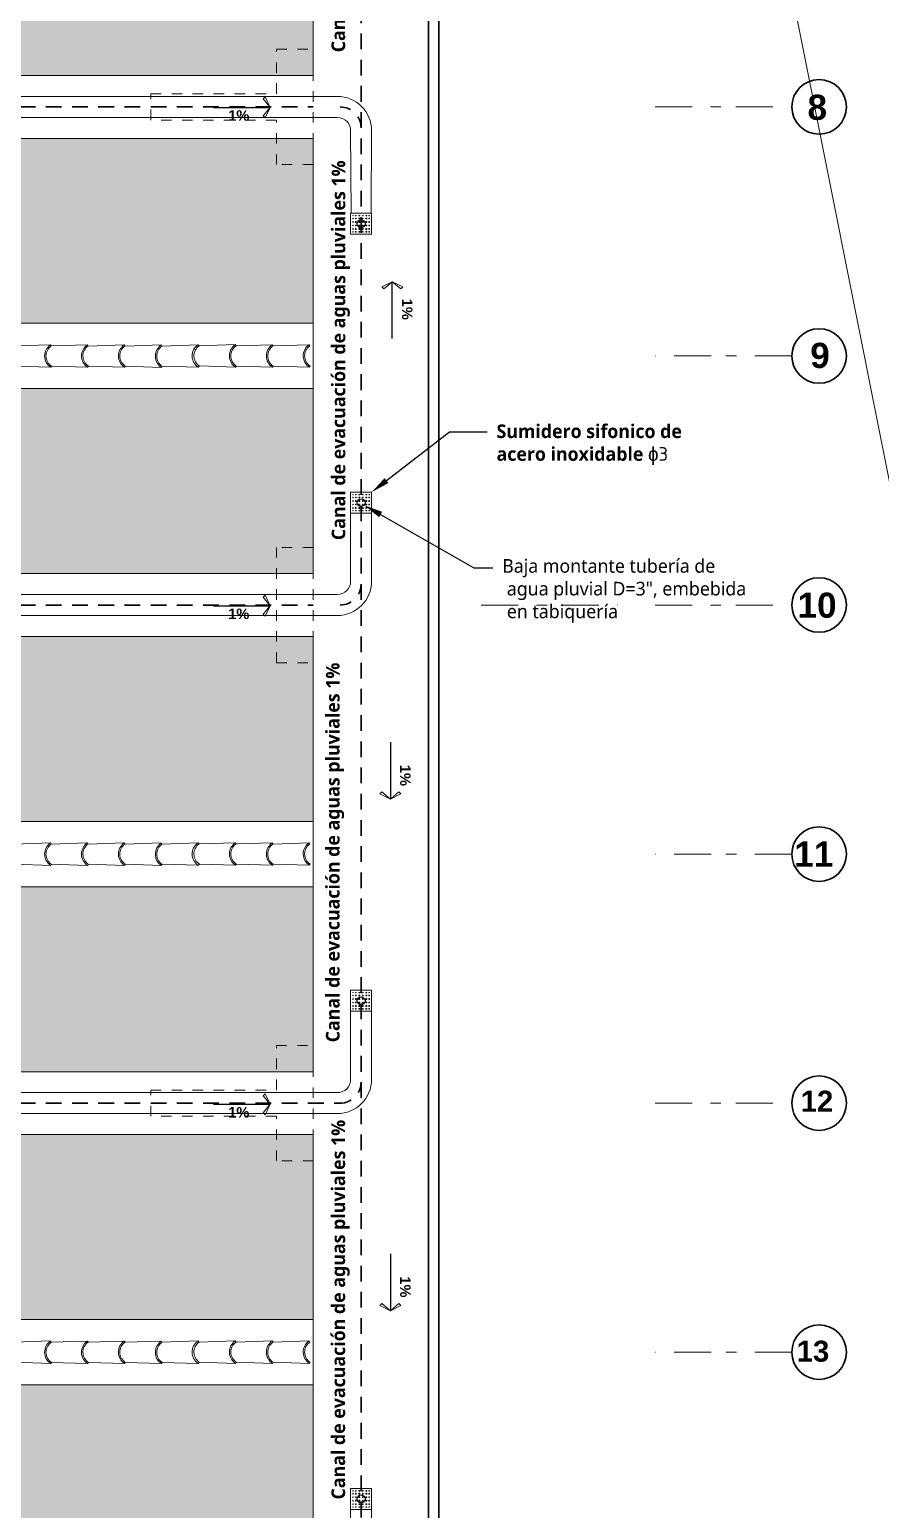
# Model space of a CAD drawing. Header units: metres. Extents: x 27 to 147, y -173 to 8.
# Drawn here: x 124.83 to 132.95, y -126.36 to -112.25 of the extents above; entities that cross this region are included whole.
import ezdxf
from ezdxf import colors
from ezdxf.entities.mleader import LeaderData, LeaderLine
from ezdxf.math import Vec2, Vec3

# ---------------------------------------------------------------- set-up
doc = ezdxf.new("R2010")
doc.units = ezdxf.units.M
for name, pattern in [('DASHED2', [0.375, 0.25, -0.125]), ('Dot & Dashed', [0.670278, 0.352778, -0.176389, 0, -0.141111]), ('HIDDEN2', [0.1875, 0.125, -0.0625])]:
    doc.linetypes.add(name, pattern=pattern)
for name, color, linetype, lineweight in [('2D Drafting - General_Pen_No__46', 7, 'Continuous', 25), ('canal de evacuacion', 1, 'Continuous', 20), ('Cotas varias El', 253, 'Continuous', 13), ('GRAFO 0 BLANCO', 7, 'Continuous', 0), ('grafo 2', 31, 'Continuous', 20), ('GRAFO 4', 7, 'Continuous', 30), ('GRAFO01', 7, 'Continuous', 0), ('Interior - Mobiliario', 7, 'Continuous', 5), ('letras sr', 7, 'Continuous', 5), ('linea0016', 144, 'HIDDEN2', 9), ('Lineas Referencia', 73, 'Continuous', 13), ('teja andina', 252, 'Continuous', 0), ('TEJAS ANDINA', 253, 'Continuous', 0)]:
    doc.layers.add(name, color=color, linetype=linetype, lineweight=lineweight)
doc.layers.add('ACHURADO', color=1, linetype='Continuous')
doc.layers.add('Interior - Mobiliario _Pluma_Nº__3', color=7, linetype='Continuous', lineweight=18, true_color=0xff6600)
doc.styles.add('Generales', font='trebuc.ttf', dxfattribs={"height": 0.1})
doc.styles.add('GENERATED_STYLE_1', font='arialbd.ttf')
doc.styles.add('GENERATED_STYLE_2', font='arial.ttf')
doc.styles.get("Standard").update_dxf_attribs({"font": 'arial.ttf'})

# ---------------------------------------------------------------- blocks, each defined once
blk = doc.blocks.new('FLECHA')
at = {"layer": 'grafo 2', "ltscale": 0.05}
for p, q in [((674350.407, 8489809.493, -2.952), (674350.357, 8489809.393, -2.952)), ((674350.426, 8489809.474, -2.952), (674350.357, 8489809.393, -2.952)), ((674350.407, 8489809.493, -2.952), (674350.426, 8489809.474, -2.952)), ((674350.426, 8489809.312, -2.952), (674350.357, 8489809.393, -2.952)), ((674350.407, 8489809.293, -2.952), (674350.426, 8489809.312, -2.952))]:
    blk.add_line(p, q, dxfattribs=at)
at = {"layer": 'grafo 2', "lineweight": 25}
blk.add_line((674350.899, 8489809.393, -2.952), (674350.357, 8489809.393, -2.952), dxfattribs=at)
at = {"layer": 'grafo 2'}
blk.add_line((674350.357, 8489809.393, -2.952), (674350.407, 8489809.293, -2.952), dxfattribs=at)
blk = doc.blocks.new('Red 18')
at = {"layer": 'GRAFO 0 BLANCO', "linetype": 'Continuous'}
for p, q in [((0.05, 0.204), (0.046, 0.204)), ((0.046, 0.204), (0.046, 0.2)), ((0.046, 0.2), (0.046, 0.204)), ((0.046, 0.204), (0.05, 0.204)), ((0.046, 0.2), (0.05, 0.2)), ((0.05, 0.2), (0.046, 0.2)), ((0.05, 0.179), (0.046, 0.179)), ((0.046, 0.179), (0.046, 0.171)), ((0.046, 0.171), (0.046, 0.179)), ((0.046, 0.179), (0.05, 0.179)), ((0.046, 0.171), (0.05, 0.171)), ((0.05, 0.171), (0.046, 0.171)), ((0.05, 0.146), (0.046, 0.146)), ((0.046, 0.146), (0.046, 0.138)), ((0.046, 0.138), (0.046, 0.146)), ((0.046, 0.146), (0.05, 0.146)), ((0.05, 0.2), (0.05, 0.204)), ((0.05, 0.204), (0.05, 0.2)), ((0.05, 0.171), (0.05, 0.179)), ((0.05, 0.179), (0.05, 0.171)), ((0.05, 0.138), (0.05, 0.146)), ((0.05, 0.146), (0.05, 0.138)), ((0.079, 0.204), (0.071, 0.204)), ((0.071, 0.204), (0.071, 0.2)), ((0.071, 0.204), (0.079, 0.204)), ((0.071, 0.2), (0.071, 0.204)), ((0.071, 0.2), (0.079, 0.2)), ((0.079, 0.2), (0.071, 0.2)), ((0.079, 0.179), (0.071, 0.179)), ((0.071, 0.179), (0.071, 0.171)), ((0.071, 0.171), (0.071, 0.179)), ((0.071, 0.179), (0.079, 0.179)), ((0.071, 0.171), (0.079, 0.171)), ((0.079, 0.171), (0.071, 0.171)), ((0.079, 0.146), (0.071, 0.146)), ((0.071, 0.146), (0.071, 0.138)), ((0.071, 0.138), (0.071, 0.146)), ((0.071, 0.146), (0.079, 0.146)), ((0.079, 0.2), (0.079, 0.204)), ((0.079, 0.204), (0.079, 0.2)), ((0.079, 0.171), (0.079, 0.179)), ((0.079, 0.179), (0.079, 0.171)), ((0.079, 0.138), (0.079, 0.146)), ((0.079, 0.146), (0.079, 0.138)), ((0.113, 0.204), (0.104, 0.204)), ((0.104, 0.204), (0.104, 0.2)), ((0.104, 0.204), (0.113, 0.204)), ((0.104, 0.2), (0.104, 0.204)), ((0.104, 0.2), (0.113, 0.2)), ((0.113, 0.2), (0.104, 0.2)), ((0.113, 0.179), (0.104, 0.179)), ((0.104, 0.179), (0.104, 0.171)), ((0.104, 0.171), (0.104, 0.179)), ((0.104, 0.179), (0.113, 0.179)), ((0.104, 0.171), (0.113, 0.171)), ((0.113, 0.171), (0.104, 0.171)), ((0.113, 0.146), (0.104, 0.146)), ((0.104, 0.146), (0.104, 0.138)), ((0.104, 0.138), (0.104, 0.146)), ((0.104, 0.146), (0.113, 0.146)), ((0.113, 0.2), (0.113, 0.204)), ((0.113, 0.204), (0.113, 0.2)), ((0.113, 0.171), (0.113, 0.179)), ((0.113, 0.179), (0.113, 0.171)), ((0.113, 0.138), (0.113, 0.146)), ((0.113, 0.146), (0.113, 0.138)), ((0.146, 0.204), (0.138, 0.204)), ((0.138, 0.204), (0.138, 0.2)), ((0.138, 0.204), (0.146, 0.204)), ((0.138, 0.2), (0.138, 0.204)), ((0.138, 0.2), (0.146, 0.2)), ((0.146, 0.2), (0.138, 0.2)), ((0.146, 0.179), (0.138, 0.179)), ((0.138, 0.179), (0.138, 0.171)), ((0.138, 0.171), (0.138, 0.179)), ((0.138, 0.179), (0.146, 0.179)), ((0.138, 0.171), (0.146, 0.171)), ((0.146, 0.171), (0.138, 0.171)), ((0.146, 0.146), (0.138, 0.146)), ((0.138, 0.146), (0.138, 0.138)), ((0.138, 0.138), (0.138, 0.146)), ((0.138, 0.146), (0.146, 0.146)), ((0.146, 0.2), (0.146, 0.204)), ((0.146, 0.204), (0.146, 0.2)), ((0.146, 0.171), (0.146, 0.179)), ((0.146, 0.179), (0.146, 0.171)), ((0.146, 0.138), (0.146, 0.146)), ((0.146, 0.146), (0.146, 0.138)), ((0.179, 0.204), (0.171, 0.204)), ((0.171, 0.204), (0.171, 0.2)), ((0.171, 0.204), (0.179, 0.204)), ((0.171, 0.2), (0.171, 0.204)), ((0.171, 0.2), (0.179, 0.2)), ((0.179, 0.2), (0.171, 0.2)), ((0.179, 0.179), (0.171, 0.179)), ((0.171, 0.179), (0.171, 0.171)), ((0.171, 0.171), (0.171, 0.179)), ((0.171, 0.179), (0.179, 0.179)), ((0.171, 0.171), (0.179, 0.171)), ((0.179, 0.171), (0.171, 0.171)), ((0.179, 0.146), (0.171, 0.146)), ((0.171, 0.146), (0.171, 0.138)), ((0.171, 0.138), (0.171, 0.146)), ((0.171, 0.146), (0.179, 0.146)), ((0.179, 0.2), (0.179, 0.204)), ((0.179, 0.204), (0.179, 0.2)), ((0.179, 0.171), (0.179, 0.179)), ((0.179, 0.179), (0.179, 0.171)), ((0.179, 0.138), (0.179, 0.146)), ((0.179, 0.146), (0.179, 0.138)), ((0.204, 0.204), (0.2, 0.204)), ((0.2, 0.204), (0.2, 0.2)), ((0.2, 0.2), (0.2, 0.204)), ((0.2, 0.204), (0.204, 0.204)), ((0.2, 0.2), (0.204, 0.2)), ((0.204, 0.2), (0.2, 0.2)), ((0.204, 0.179), (0.2, 0.179)), ((0.2, 0.179), (0.2, 0.171)), ((0.2, 0.171), (0.2, 0.179)), ((0.2, 0.179), (0.204, 0.179)), ((0.2, 0.171), (0.204, 0.171)), ((0.204, 0.171), (0.2, 0.171)), ((0.204, 0.146), (0.2, 0.146)), ((0.2, 0.146), (0.2, 0.138)), ((0.2, 0.138), (0.2, 0.146)), ((0.2, 0.146), (0.204, 0.146)), ((0.204, 0.2), (0.204, 0.204)), ((0.204, 0.204), (0.204, 0.2)), ((0.204, 0.171), (0.204, 0.179)), ((0.204, 0.179), (0.204, 0.171)), ((0.204, 0.138), (0.204, 0.146)), ((0.204, 0.146), (0.204, 0.138)), ((0.046, 0.138), (0.05, 0.138)), ((0.05, 0.138), (0.046, 0.138)), ((0.05, 0.113), (0.046, 0.113)), ((0.046, 0.113), (0.046, 0.104)), ((0.046, 0.104), (0.046, 0.113)), ((0.046, 0.113), (0.05, 0.113)), ((0.046, 0.104), (0.05, 0.104)), ((0.05, 0.104), (0.046, 0.104)), ((0.05, 0.079), (0.046, 0.079)), ((0.046, 0.079), (0.046, 0.071)), ((0.046, 0.071), (0.046, 0.079)), ((0.046, 0.079), (0.05, 0.079)), ((0.046, 0.071), (0.05, 0.071)), ((0.05, 0.071), (0.046, 0.071)), ((0.05, 0.05), (0.046, 0.05)), ((0.046, 0.05), (0.046, 0.046)), ((0.046, 0.046), (0.046, 0.05)), ((0.046, 0.05), (0.05, 0.05)), ((0.046, 0.046), (0.05, 0.046)), ((0.05, 0.046), (0.046, 0.046)), ((0.05, 0.104), (0.05, 0.113)), ((0.05, 0.113), (0.05, 0.104)), ((0.05, 0.071), (0.05, 0.079)), ((0.05, 0.079), (0.05, 0.071)), ((0.05, 0.046), (0.05, 0.05)), ((0.05, 0.05), (0.05, 0.046)), ((0.071, 0.138), (0.079, 0.138)), ((0.079, 0.138), (0.071, 0.138)), ((0.079, 0.113), (0.071, 0.113)), ((0.071, 0.113), (0.071, 0.104)), ((0.071, 0.104), (0.071, 0.113)), ((0.071, 0.113), (0.079, 0.113)), ((0.071, 0.104), (0.079, 0.104)), ((0.079, 0.104), (0.071, 0.104)), ((0.079, 0.079), (0.071, 0.079)), ((0.071, 0.079), (0.071, 0.071)), ((0.071, 0.071), (0.071, 0.079)), ((0.071, 0.079), (0.079, 0.079)), ((0.071, 0.071), (0.079, 0.071)), ((0.079, 0.071), (0.071, 0.071)), ((0.079, 0.05), (0.071, 0.05)), ((0.071, 0.05), (0.071, 0.046)), ((0.071, 0.05), (0.079, 0.05)), ((0.071, 0.046), (0.071, 0.05)), ((0.071, 0.046), (0.079, 0.046)), ((0.079, 0.046), (0.071, 0.046)), ((0.079, 0.104), (0.079, 0.113)), ((0.079, 0.113), (0.079, 0.104)), ((0.079, 0.071), (0.079, 0.079)), ((0.079, 0.079), (0.079, 0.071)), ((0.079, 0.046), (0.079, 0.05)), ((0.079, 0.05), (0.079, 0.046)), ((0.104, 0.138), (0.113, 0.138)), ((0.113, 0.138), (0.104, 0.138)), ((0.113, 0.113), (0.104, 0.113)), ((0.104, 0.113), (0.104, 0.104)), ((0.104, 0.104), (0.104, 0.113)), ((0.104, 0.113), (0.113, 0.113)), ((0.104, 0.104), (0.113, 0.104)), ((0.113, 0.104), (0.104, 0.104)), ((0.113, 0.079), (0.104, 0.079)), ((0.104, 0.079), (0.104, 0.071)), ((0.104, 0.071), (0.104, 0.079)), ((0.104, 0.079), (0.113, 0.079)), ((0.104, 0.071), (0.113, 0.071)), ((0.113, 0.071), (0.104, 0.071)), ((0.113, 0.05), (0.104, 0.05)), ((0.104, 0.05), (0.104, 0.046)), ((0.104, 0.05), (0.113, 0.05)), ((0.104, 0.046), (0.104, 0.05)), ((0.104, 0.046), (0.113, 0.046)), ((0.113, 0.046), (0.104, 0.046)), ((0.113, 0.104), (0.113, 0.113)), ((0.113, 0.113), (0.113, 0.104)), ((0.113, 0.071), (0.113, 0.079)), ((0.113, 0.079), (0.113, 0.071)), ((0.113, 0.046), (0.113, 0.05)), ((0.113, 0.05), (0.113, 0.046)), ((0.138, 0.138), (0.146, 0.138)), ((0.146, 0.138), (0.138, 0.138)), ((0.146, 0.113), (0.138, 0.113)), ((0.138, 0.113), (0.138, 0.104)), ((0.138, 0.104), (0.138, 0.113)), ((0.138, 0.113), (0.146, 0.113)), ((0.138, 0.104), (0.146, 0.104)), ((0.146, 0.104), (0.138, 0.104)), ((0.146, 0.079), (0.138, 0.079)), ((0.138, 0.079), (0.138, 0.071)), ((0.138, 0.071), (0.138, 0.079)), ((0.138, 0.079), (0.146, 0.079)), ((0.138, 0.071), (0.146, 0.071)), ((0.146, 0.071), (0.138, 0.071)), ((0.146, 0.05), (0.138, 0.05)), ((0.138, 0.05), (0.138, 0.046)), ((0.138, 0.05), (0.146, 0.05)), ((0.138, 0.046), (0.138, 0.05)), ((0.138, 0.046), (0.146, 0.046)), ((0.146, 0.046), (0.138, 0.046)), ((0.146, 0.104), (0.146, 0.113)), ((0.146, 0.113), (0.146, 0.104)), ((0.146, 0.071), (0.146, 0.079)), ((0.146, 0.079), (0.146, 0.071)), ((0.146, 0.046), (0.146, 0.05)), ((0.146, 0.05), (0.146, 0.046)), ((0.171, 0.138), (0.179, 0.138)), ((0.179, 0.138), (0.171, 0.138)), ((0.179, 0.113), (0.171, 0.113)), ((0.171, 0.113), (0.171, 0.104)), ((0.171, 0.104), (0.171, 0.113)), ((0.171, 0.113), (0.179, 0.113)), ((0.171, 0.104), (0.179, 0.104)), ((0.179, 0.104), (0.171, 0.104)), ((0.179, 0.079), (0.171, 0.079)), ((0.171, 0.079), (0.171, 0.071)), ((0.171, 0.071), (0.171, 0.079)), ((0.171, 0.079), (0.179, 0.079)), ((0.171, 0.071), (0.179, 0.071)), ((0.179, 0.071), (0.171, 0.071)), ((0.179, 0.05), (0.171, 0.05)), ((0.171, 0.05), (0.171, 0.046)), ((0.171, 0.05), (0.179, 0.05)), ((0.171, 0.046), (0.171, 0.05)), ((0.171, 0.046), (0.179, 0.046)), ((0.179, 0.046), (0.171, 0.046)), ((0.179, 0.104), (0.179, 0.113)), ((0.179, 0.113), (0.179, 0.104)), ((0.179, 0.071), (0.179, 0.079)), ((0.179, 0.079), (0.179, 0.071)), ((0.179, 0.046), (0.179, 0.05)), ((0.179, 0.05), (0.179, 0.046)), ((0.2, 0.138), (0.204, 0.138)), ((0.204, 0.138), (0.2, 0.138)), ((0.204, 0.113), (0.2, 0.113)), ((0.2, 0.113), (0.2, 0.104)), ((0.2, 0.104), (0.2, 0.113)), ((0.2, 0.113), (0.204, 0.113)), ((0.2, 0.104), (0.204, 0.104)), ((0.204, 0.104), (0.2, 0.104)), ((0.204, 0.079), (0.2, 0.079)), ((0.2, 0.079), (0.2, 0.071)), ((0.2, 0.071), (0.2, 0.079)), ((0.2, 0.079), (0.204, 0.079)), ((0.2, 0.071), (0.204, 0.071)), ((0.204, 0.071), (0.2, 0.071)), ((0.204, 0.05), (0.2, 0.05)), ((0.2, 0.05), (0.2, 0.046)), ((0.2, 0.046), (0.2, 0.05)), ((0.2, 0.05), (0.204, 0.05)), ((0.2, 0.046), (0.204, 0.046)), ((0.204, 0.046), (0.2, 0.046)), ((0.204, 0.104), (0.204, 0.113)), ((0.204, 0.113), (0.204, 0.104)), ((0.204, 0.071), (0.204, 0.079)), ((0.204, 0.079), (0.204, 0.071)), ((0.204, 0.046), (0.204, 0.05)), ((0.204, 0.05), (0.204, 0.046))]:
    blk.add_line(p, q, dxfattribs=at)
at = {"layer": 'GRAFO01'}
blk.add_lwpolyline([(0.025, 0.025), (0.225, 0.025), (0.225, 0.225), (0.025, 0.225)], close=True, dxfattribs=at)
at = {"layer": 'Interior - Mobiliario _Pluma_Nº__3', "linetype": 'Continuous'}
for p, q in [((0.225, 0.225), (0.025, 0.225)), ((0.025, 0.225), (0.025, 0.025)), ((0.225, 0.025), (0.225, 0.225)), ((0.025, 0.025), (0.225, 0.025))]:
    blk.add_line(p, q, dxfattribs=at)

msp = doc.modelspace()

# ---------------------------------------------------------------- hatches: boundary and pattern name
at = {"layer": 'TEJAS ANDINA'}
h = msp.add_hatch(dxfattribs=at)
h.set_pattern_fill('SPANTIL1', color=256, scale=0.2, style=2, pattern_type=2)
h.set_pattern_definition([(274.9697, (232.747371, -46.4011024), (-0.1999982614, 2.4000002103), [0.1846944, -4.4326642]), (180, (232.76337, -46.5851), (-0.2, -0.2), [0.016, -0.184]), (360, (232.56337, -46.6011), (0.2, 0.2), [0.056, -0.144]), (90, (232.61937, -46.6011), (-0.2, 0.2), [0.02, -0.18]), (270, (232.74737, -46.5811), (0.2, -0.2), [0.02, -0.18]), (360, (232.74737, -46.6011), (0.2, 0.2), [0.016, -0.184]), (360, (232.56337, -46.5851), (0.2, 0.2), [0.04, -0.16]), (85.0303, (232.603371, -46.5851024), (0.1999982614, 2.4000002103), [0.1846944, -4.4326642]), (52.6961, (232.603371, -46.5751024), (-2.59999717798, -3.40000214834), [0.0528016, -5.22735]), (18.4349, (232.63537, -46.5331), (0.400000087, 0.19999968), [0.0505964, -0.581859]), (341.5651, (232.68337, -46.5171), (-0.400000087, 0.19999968), [0.0505964, -0.581859]), (307.3039, (232.731371, -46.5331024), (2.59999717798, -3.40000214834), [0.0528016, -5.22735]), (20.2249, (232.645371, -46.547102), (-2.1999994529, -0.8000016671), [0.040497, -4.0091944]), (339.7751, (232.683371, -46.533102), (2.1999994529, -0.8000016671), [0.040497, -4.0091944]), (307.4054, (232.721371, -46.547102), (2.0000019905, -2.599998493), [0.0428018, -4.237385]), (52.5946, (232.619371, -46.581102), (-2.0000019905, -2.599998493), [0.0428018, -4.237385])])
h.paths.add_polyline_path([(127.54, -112.683), (127.54, -110.919), (117.24, -110.919), (117.24, -112.683)])
h = msp.add_hatch(dxfattribs=at)
h.set_pattern_fill('SPANTIL1', color=256, scale=0.2, angle=180, style=2, pattern_type=2)
h.set_pattern_definition([(94.9697, (232.3793845, -51.551104), (0.1999982614, -2.4000002103), [0.1846944, -4.4326642]), (360, (232.36338, -51.3671), (0.2, 0.2), [0.016, -0.184]), (180, (232.56338, -51.3511), (-0.2, -0.2), [0.056, -0.144]), (270, (232.50738, -51.3511), (0.2, -0.2), [0.02, -0.18]), (90, (232.37938, -51.3711), (-0.2, 0.2), [0.02, -0.18]), (180, (232.37938, -51.3511), (-0.2, -0.2), [0.016, -0.184]), (180, (232.56338, -51.3671), (-0.2, -0.2), [0.04, -0.16]), (265.0303, (232.5233845, -51.367104), (-0.1999982614, -2.4000002103), [0.1846944, -4.4326642]), (232.6961, (232.5233845, -51.377104), (2.59999717798, 3.40000214834), [0.0528016, -5.22735]), (198.4349, (232.491385, -51.419104), (-0.400000087, -0.19999968), [0.0505964, -0.581859]), (161.5651, (232.443385, -51.435104), (0.400000087, -0.19999968), [0.0505964, -0.581859]), (127.3039, (232.3953845, -51.419104), (-2.59999717798, 3.40000214834), [0.0528016, -5.22735]), (200.2249, (232.481385, -51.405104), (2.1999994529, 0.8000016671), [0.040497, -4.0091944]), (159.7751, (232.443385, -51.419104), (-2.1999994529, 0.8000016671), [0.040497, -4.0091944]), (127.4054, (232.405385, -51.405104), (-2.0000019905, 2.599998493), [0.0428018, -4.237385]), (232.5946, (232.507385, -51.371104), (2.0000019905, 2.599998493), [0.0428018, -4.237385])])
h.paths.add_polyline_path([(127.54, -115.046), (127.54, -113.283), (117.24, -113.283), (117.24, -115.046)])
h = msp.add_hatch(dxfattribs=at)
h.set_pattern_fill('SPANTIL1', color=256, scale=0.2, style=2, pattern_type=2)
h.set_pattern_definition([(274.9697, (232.7473845, -51.151104), (-0.1999982614, 2.4000002103), [0.1846944, -4.4326642]), (180, (232.76338, -51.3351), (-0.2, -0.2), [0.016, -0.184]), (360, (232.56338, -51.3511), (0.2, 0.2), [0.056, -0.144]), (90, (232.61938, -51.3511), (-0.2, 0.2), [0.02, -0.18]), (270, (232.74738, -51.3311), (0.2, -0.2), [0.02, -0.18]), (360, (232.74738, -51.3511), (0.2, 0.2), [0.016, -0.184]), (360, (232.56338, -51.3351), (0.2, 0.2), [0.04, -0.16]), (85.0303, (232.6033845, -51.335104), (0.1999982614, 2.4000002103), [0.1846944, -4.4326642]), (52.6961, (232.6033845, -51.325104), (-2.59999717798, -3.40000214834), [0.0528016, -5.22735]), (18.4349, (232.635385, -51.283104), (0.400000087, 0.19999968), [0.0505964, -0.581859]), (341.5651, (232.683385, -51.267104), (-0.400000087, 0.19999968), [0.0505964, -0.581859]), (307.3039, (232.7313845, -51.283104), (2.59999717798, -3.40000214834), [0.0528016, -5.22735]), (20.2249, (232.645385, -51.297104), (-2.1999994529, -0.8000016671), [0.040497, -4.0091944]), (339.7751, (232.683385, -51.283104), (2.1999994529, -0.8000016671), [0.040497, -4.0091944]), (307.4054, (232.721385, -51.297104), (2.0000019905, -2.599998493), [0.0428018, -4.237385]), (52.5946, (232.619385, -51.331104), (-2.0000019905, -2.599998493), [0.0428018, -4.237385])])
h.paths.add_polyline_path([(117.24, -115.669), (117.24, -117.433), (127.54, -117.433), (127.54, -115.669)])
h = msp.add_hatch(dxfattribs=at)
h.set_pattern_fill('SPANTIL1', color=256, scale=0.2, angle=180, style=2, pattern_type=2)
h.set_pattern_definition([(94.9697, (232.37937, -56.301104), (0.1999982614, -2.4000002103), [0.1846944, -4.4326642]), (360, (232.36337, -56.1171), (0.2, 0.2), [0.016, -0.184]), (180, (232.56337, -56.1011), (-0.2, -0.2), [0.056, -0.144]), (270, (232.50737, -56.1011), (0.2, -0.2), [0.02, -0.18]), (90, (232.37937, -56.1211), (-0.2, 0.2), [0.02, -0.18]), (180, (232.37937, -56.1011), (-0.2, -0.2), [0.016, -0.184]), (180, (232.56337, -56.1171), (-0.2, -0.2), [0.04, -0.16]), (265.0303, (232.52337, -56.117104), (-0.1999982614, -2.4000002103), [0.1846944, -4.4326642]), (232.6961, (232.52337, -56.127104), (2.59999717798, 3.40000214834), [0.0528016, -5.22735]), (198.4349, (232.49137, -56.169104), (-0.400000087, -0.19999968), [0.0505964, -0.581859]), (161.5651, (232.44337, -56.185104), (0.400000087, -0.19999968), [0.0505964, -0.581859]), (127.3039, (232.39537, -56.169104), (-2.59999717798, 3.40000214834), [0.0528016, -5.22735]), (200.2249, (232.48137, -56.155104), (2.1999994529, 0.8000016671), [0.040497, -4.0091944]), (159.7751, (232.44337, -56.169104), (-2.1999994529, 0.8000016671), [0.040497, -4.0091944]), (127.4054, (232.40537, -56.155104), (-2.0000019905, 2.599998493), [0.0428018, -4.237385]), (232.5946, (232.50737, -56.121104), (2.0000019905, 2.599998493), [0.0428018, -4.237385])])
h.paths.add_polyline_path([(127.54, -119.796), (127.54, -118.033), (117.24, -118.033), (117.24, -119.796)])
h = msp.add_hatch(dxfattribs=at)
h.set_pattern_fill('SPANTIL1', color=256, scale=0.2, style=2, pattern_type=2)
h.set_pattern_definition([(274.9697, (232.74737, -55.901104), (-0.1999982614, 2.4000002103), [0.1846944, -4.4326642]), (180, (232.76337, -56.0851), (-0.2, -0.2), [0.016, -0.184]), (360, (232.56337, -56.1011), (0.2, 0.2), [0.056, -0.144]), (90, (232.61937, -56.1011), (-0.2, 0.2), [0.02, -0.18]), (270, (232.74737, -56.0811), (0.2, -0.2), [0.02, -0.18]), (360, (232.74737, -56.1011), (0.2, 0.2), [0.016, -0.184]), (360, (232.56337, -56.0851), (0.2, 0.2), [0.04, -0.16]), (85.0303, (232.60337, -56.085104), (0.1999982614, 2.4000002103), [0.1846944, -4.4326642]), (52.6961, (232.60337, -56.075104), (-2.59999717798, -3.40000214834), [0.0528016, -5.22735]), (18.4349, (232.63537, -56.033104), (0.400000087, 0.19999968), [0.0505964, -0.581859]), (341.5651, (232.68337, -56.017104), (-0.400000087, 0.19999968), [0.0505964, -0.581859]), (307.3039, (232.73137, -56.033104), (2.59999717798, -3.40000214834), [0.0528016, -5.22735]), (20.2249, (232.64537, -56.047104), (-2.1999994529, -0.8000016671), [0.040497, -4.0091944]), (339.7751, (232.68337, -56.033104), (2.1999994529, -0.8000016671), [0.040497, -4.0091944]), (307.4054, (232.72137, -56.047104), (2.0000019905, -2.599998493), [0.0428018, -4.237385]), (52.5946, (232.61937, -56.081104), (-2.0000019905, -2.599998493), [0.0428018, -4.237385])])
h.paths.add_polyline_path([(117.24, -120.419), (117.24, -122.183), (127.54, -122.183), (127.54, -120.419)])
h = msp.add_hatch(dxfattribs=at)
h.set_pattern_fill('SPANTIL1', color=256, scale=0.2, angle=180, style=2, pattern_type=2)
h.set_pattern_definition([(94.9697, (232.3793845, -61.051105), (0.1999982614, -2.4000002103), [0.1846944, -4.4326642]), (360, (232.36338, -60.8671), (0.2, 0.2), [0.016, -0.184]), (180, (232.56338, -60.8511), (-0.2, -0.2), [0.056, -0.144]), (270, (232.50738, -60.8511), (0.2, -0.2), [0.02, -0.18]), (90, (232.37938, -60.8711), (-0.2, 0.2), [0.02, -0.18]), (180, (232.37938, -60.8511), (-0.2, -0.2), [0.016, -0.184]), (180, (232.56338, -60.8671), (-0.2, -0.2), [0.04, -0.16]), (265.0303, (232.5233845, -60.867105), (-0.1999982614, -2.4000002103), [0.1846944, -4.4326642]), (232.6961, (232.5233845, -60.8771054), (2.59999717798, 3.40000214834), [0.0528016, -5.22735]), (198.4349, (232.491385, -60.919105), (-0.400000087, -0.19999968), [0.0505964, -0.581859]), (161.5651, (232.443385, -60.935105), (0.400000087, -0.19999968), [0.0505964, -0.581859]), (127.3039, (232.3953845, -60.9191054), (-2.59999717798, 3.40000214834), [0.0528016, -5.22735]), (200.2249, (232.481385, -60.905105), (2.1999994529, 0.8000016671), [0.040497, -4.0091944]), (159.7751, (232.443385, -60.919105), (-2.1999994529, 0.8000016671), [0.040497, -4.0091944]), (127.4054, (232.405385, -60.905105), (-2.0000019905, 2.599998493), [0.0428018, -4.237385]), (232.5946, (232.507385, -60.871105), (2.0000019905, 2.599998493), [0.0428018, -4.237385])])
h.paths.add_polyline_path([(127.54, -124.546), (127.54, -122.783), (117.24, -122.783), (117.24, -124.546)])
h = msp.add_hatch(dxfattribs=at)
h.set_pattern_fill('SPANTIL1', color=256, scale=0.2, style=2, pattern_type=2)
h.set_pattern_definition([(274.9697, (232.7473845, -60.651105), (-0.1999982614, 2.4000002103), [0.1846944, -4.4326642]), (180, (232.76338, -60.8351), (-0.2, -0.2), [0.016, -0.184]), (360, (232.56338, -60.8511), (0.2, 0.2), [0.056, -0.144]), (90, (232.61938, -60.8511), (-0.2, 0.2), [0.02, -0.18]), (270, (232.74738, -60.8311), (0.2, -0.2), [0.02, -0.18]), (360, (232.74738, -60.8511), (0.2, 0.2), [0.016, -0.184]), (360, (232.56338, -60.8351), (0.2, 0.2), [0.04, -0.16]), (85.0303, (232.6033845, -60.835105), (0.1999982614, 2.4000002103), [0.1846944, -4.4326642]), (52.6961, (232.6033845, -60.8251054), (-2.59999717798, -3.40000214834), [0.0528016, -5.22735]), (18.4349, (232.635385, -60.783105), (0.400000087, 0.19999968), [0.0505964, -0.581859]), (341.5651, (232.683385, -60.767105), (-0.400000087, 0.19999968), [0.0505964, -0.581859]), (307.3039, (232.7313845, -60.7831054), (2.59999717798, -3.40000214834), [0.0528016, -5.22735]), (20.2249, (232.645385, -60.797105), (-2.1999994529, -0.8000016671), [0.040497, -4.0091944]), (339.7751, (232.683385, -60.783105), (2.1999994529, -0.8000016671), [0.040497, -4.0091944]), (307.4054, (232.721385, -60.797105), (2.0000019905, -2.599998493), [0.0428018, -4.237385]), (52.5946, (232.619385, -60.831105), (-2.0000019905, -2.599998493), [0.0428018, -4.237385])])
h.paths.add_polyline_path([(117.24, -125.169), (117.24, -126.933), (127.54, -126.933), (127.54, -125.169)])

# ---------------------------------------------------------------- linework, layer by layer
at = {"layer": 'ACHURADO'}
for centre in [(127.997, -114.097), (127.997, -114.097), (127.997, -116.757), (127.997, -116.757), (127.997, -121.507), (127.997, -121.507), (127.997, -126.257), (127.997, -126.257)]:
    msp.add_circle(centre, 0.0375, dxfattribs=at)
at = {"layer": 'canal de evacuacion'}
for p, q in [((127.769, -112.883), (117.239, -112.883)), ((127.769, -113.083), (117.239, -113.083)), ((127.769, -117.633), (117.239, -117.633)), ((127.769, -117.833), (117.239, -117.833)), ((127.769, -122.383), (117.239, -122.383)), ((127.769, -122.583), (117.239, -122.583))]:
    msp.add_line(p, q, dxfattribs=at)
for points in [[(127.897, -113.211), (127.901, -113.997)], [(128.097, -113.199), (128.094, -113.997)], [(127.897, -117.505), (127.897, -116.857)], [(128.097, -117.505), (128.097, -116.857)], [(127.897, -122.255), (127.897, -121.607)], [(128.097, -122.255), (128.097, -121.607)], [(127.897, -127.005), (127.897, -126.357)], [(128.097, -127.005), (128.097, -126.357)]]:
    msp.add_lwpolyline(points, dxfattribs=at)
for centre, radius, start, end in [((127.769, -113.211), 0.328, 0, 90), ((127.769, -113.211), 0.128, 0, 90), ((127.769, -117.505), 0.328, 270, 360), ((127.769, -117.505), 0.128, 270, 0), ((127.769, -122.255), 0.328, 270, 360), ((127.769, -122.255), 0.128, 270, 0)]:
    msp.add_arc(centre, radius, start, end, dxfattribs=at)
at = {"layer": 'Cotas varias El'}
for p, q in [((117.24, -112.683), (127.54, -112.683)), ((117.24, -113.283), (127.54, -113.283)), ((127.54, -115.046), (117.24, -115.046)), ((127.54, -115.669), (117.24, -115.669)), ((117.24, -117.433), (127.54, -117.433)), ((117.24, -118.033), (127.54, -118.033)), ((127.54, -119.796), (117.24, -119.796)), ((127.54, -120.419), (117.24, -120.419)), ((117.24, -122.183), (127.54, -122.183)), ((117.24, -122.783), (127.54, -122.783)), ((127.54, -124.546), (117.24, -124.546)), ((127.54, -125.169), (117.24, -125.169))]:
    msp.add_line(p, q, dxfattribs=at)
at = {"layer": 'Cotas varias El', "linetype": 'Dot & Dashed'}
for p, q in [((130.801, -112.983), (132.106, -112.983)), ((132.106, -115.358), (130.801, -115.358)), ((129.142, -117.733), (130.447, -117.733)), ((130.801, -117.733), (132.106, -117.733)), ((132.106, -120.108), (130.801, -120.108)), ((130.801, -122.483), (132.106, -122.483)), ((132.106, -124.858), (130.801, -124.858))]:
    msp.add_line(p, q, dxfattribs=at)
at = {"layer": 'Cotas varias El'}
msp.add_lwpolyline([(117.24, -118.033), (117.24, -122.183), (127.54, -122.183), (127.54, -118.033)], close=True, dxfattribs=at)
at = {"layer": 'GRAFO 0 BLANCO', "color": 7}
msp.add_lwpolyline([(70.185, -94.06), (83.803, -94.342), (99.193, -94.65), (103.253, -94.727), (116.561, -94.914), (128.571, -94.167), (139.003, -146.455)], dxfattribs=at)
at = {"layer": 'GRAFO 4', "linetype": 'Continuous'}
for points in [[(128.74, -103.333), (128.74, -132.133), (117.14, -132.133), (117.14, -103.333)], [(128.64, -103.433), (128.64, -132.033), (117.24, -132.033), (117.24, -103.433)]]:
    msp.add_lwpolyline(points, close=True, dxfattribs=at)
for centre in [(132.366, -112.983), (132.366, -115.358), (132.366, -117.733), (132.366, -120.108), (132.366, -122.483), (132.366, -124.858)]:
    msp.add_circle(centre, 0.26, dxfattribs=at)
at = {"layer": 'GRAFO01', "color": 251, "linetype": 'DASHED2', "lineweight": 9, "ltscale": 0.2}
for points in [[(125.99, -113.108), (125.99, -112.858), (127.19, -112.858), (127.19, -112.433), (127.54, -112.433), (127.54, -113.533), (127.19, -113.533), (127.189, -113.108)], [(127.54, -118.283), (127.54, -117.183), (127.19, -117.183), (127.19, -118.283)], [(125.99, -122.608), (125.99, -122.358), (127.19, -122.358), (127.19, -121.933), (127.54, -121.933), (127.54, -123.033), (127.19, -123.033), (127.189, -122.608)]]:
    msp.add_lwpolyline(points, close=True, dxfattribs=at)
at = {"layer": 'linea0016', "linetype": 'HIDDEN2', "lineweight": 30, "ltscale": 1.2}
for p, q in [((127.997, -103.783), (127.997, -131.683)), ((117.24, -112.983), (127.54, -112.983)), ((117.24, -117.733), (127.54, -117.733)), ((117.24, -122.483), (127.798, -122.483))]:
    msp.add_line(p, q, dxfattribs=at)
at = {"layer": 'linea0016', "linetype": 'HIDDEN2', "lineweight": 30, "ltscale": 0.9}
for centre, start, end in [((127.797, -113.183), 0, 90), ((127.797, -117.533), 270, 0), ((127.797, -122.283), 270, 0)]:
    msp.add_arc(centre, 0.2, start, end, dxfattribs=at)
at = {"layer": 'teja andina', "lineweight": 15}
for p, q in [((124.689, -115.262), (125.033, -115.251)), ((125.033, -115.251), (125.041, -115.262)), ((125.041, -115.262), (125.386, -115.252)), ((125.386, -115.252), (125.393, -115.263)), ((125.393, -115.263), (125.738, -115.252)), ((125.738, -115.252), (125.745, -115.263)), ((125.745, -115.263), (126.09, -115.252)), ((126.09, -115.252), (126.097, -115.263)), ((126.097, -115.263), (126.442, -115.251)), ((126.442, -115.251), (126.452, -115.261)), ((126.452, -115.261), (126.797, -115.25)), ((126.797, -115.25), (126.805, -115.261)), ((126.805, -115.261), (127.149, -115.251)), ((127.149, -115.251), (127.157, -115.262)), ((127.157, -115.262), (127.501, -115.251)), ((127.501, -115.251), (127.509, -115.262)), ((124.691, -115.454), (125.036, -115.466)), ((125.036, -115.466), (125.043, -115.455)), ((125.043, -115.455), (125.388, -115.466)), ((125.388, -115.466), (125.395, -115.455)), ((125.395, -115.455), (125.74, -115.466)), ((125.74, -115.466), (125.748, -115.455)), ((125.748, -115.455), (126.092, -115.467)), ((126.092, -115.467), (126.1, -115.455)), ((126.1, -115.455), (126.444, -115.465)), ((126.444, -115.465), (126.455, -115.453)), ((126.455, -115.453), (126.799, -115.465)), ((126.799, -115.465), (126.807, -115.454)), ((126.807, -115.454), (127.151, -115.465)), ((127.151, -115.465), (127.159, -115.454)), ((127.159, -115.454), (127.503, -115.465)), ((127.503, -115.465), (127.511, -115.454)), ((124.689, -120.012), (125.033, -120.001)), ((125.033, -120.001), (125.041, -120.012)), ((125.041, -120.012), (125.386, -120.002)), ((125.386, -120.002), (125.393, -120.013)), ((125.393, -120.013), (125.738, -120.002)), ((125.738, -120.002), (125.745, -120.013)), ((125.745, -120.013), (126.09, -120.002)), ((126.09, -120.002), (126.097, -120.013)), ((126.097, -120.013), (126.442, -120.001)), ((126.442, -120.001), (126.452, -120.011)), ((126.452, -120.011), (126.797, -120)), ((126.797, -120), (126.805, -120.011)), ((126.805, -120.011), (127.149, -120.001)), ((127.149, -120.001), (127.157, -120.012)), ((127.157, -120.012), (127.501, -120.001)), ((127.501, -120.001), (127.509, -120.012)), ((124.691, -120.204), (125.036, -120.216)), ((125.036, -120.216), (125.043, -120.205)), ((125.043, -120.205), (125.388, -120.216)), ((125.388, -120.216), (125.395, -120.205)), ((125.395, -120.205), (125.74, -120.216)), ((125.74, -120.216), (125.748, -120.205)), ((125.748, -120.205), (126.092, -120.217)), ((126.092, -120.217), (126.1, -120.205)), ((126.1, -120.205), (126.444, -120.215)), ((126.444, -120.215), (126.455, -120.203)), ((126.455, -120.203), (126.799, -120.215)), ((126.799, -120.215), (126.807, -120.204)), ((126.807, -120.204), (127.151, -120.215)), ((127.151, -120.215), (127.159, -120.204)), ((127.159, -120.204), (127.503, -120.215)), ((127.503, -120.215), (127.511, -120.204)), ((124.689, -124.762), (125.033, -124.751)), ((125.033, -124.751), (125.041, -124.762)), ((125.041, -124.762), (125.386, -124.752)), ((125.386, -124.752), (125.393, -124.763)), ((125.393, -124.763), (125.738, -124.752)), ((125.738, -124.752), (125.745, -124.763)), ((125.745, -124.763), (126.09, -124.752)), ((126.09, -124.752), (126.097, -124.763)), ((126.097, -124.763), (126.442, -124.751)), ((126.442, -124.751), (126.452, -124.761)), ((126.452, -124.761), (126.797, -124.75)), ((126.797, -124.75), (126.805, -124.761)), ((126.805, -124.761), (127.149, -124.751)), ((127.149, -124.751), (127.157, -124.762)), ((127.157, -124.762), (127.501, -124.751)), ((127.501, -124.751), (127.509, -124.762)), ((124.691, -124.954), (125.036, -124.966)), ((125.036, -124.966), (125.043, -124.955)), ((125.043, -124.955), (125.388, -124.966)), ((125.388, -124.966), (125.395, -124.955)), ((125.395, -124.955), (125.74, -124.966)), ((125.74, -124.966), (125.748, -124.955)), ((125.748, -124.955), (126.092, -124.967)), ((126.092, -124.967), (126.1, -124.955)), ((126.1, -124.955), (126.444, -124.965)), ((126.444, -124.965), (126.455, -124.953)), ((126.455, -124.953), (126.799, -124.965)), ((126.799, -124.965), (126.807, -124.954)), ((126.807, -124.954), (127.151, -124.965)), ((127.151, -124.965), (127.159, -124.954)), ((127.159, -124.954), (127.503, -124.965)), ((127.503, -124.965), (127.511, -124.954))]:
    msp.add_line(p, q, dxfattribs=at)
for centre, radius, start, end in [((125.107, -115.358), 0.129, 124.5682, 236.7514), ((125.107, -115.358), 0.116, 124.5682, 236.7514), ((125.459, -115.358), 0.129, 124.5682, 236.7514), ((125.459, -115.358), 0.116, 124.5682, 236.7514), ((125.811, -115.358), 0.129, 124.5682, 236.7514), ((125.811, -115.358), 0.116, 124.5682, 236.7514), ((126.163, -115.359), 0.129, 124.5682, 236.7514), ((126.163, -115.359), 0.116, 124.5682, 236.7514), ((126.514, -115.358), 0.129, 124.428, 236.8916), ((126.518, -115.357), 0.116, 124.5682, 236.7514), ((126.87, -115.357), 0.129, 124.5682, 236.7514), ((126.87, -115.357), 0.116, 124.5682, 236.7514), ((127.222, -115.357), 0.129, 124.5682, 236.7514), ((127.222, -115.357), 0.116, 124.5682, 236.7514), ((127.574, -115.357), 0.129, 124.5682, 236.7514), ((127.574, -115.357), 0.116, 124.5682, 236.7514), ((125.107, -120.108), 0.129, 124.5682, 236.7514), ((125.107, -120.108), 0.116, 124.5682, 236.7514), ((125.459, -120.108), 0.129, 124.5682, 236.7514), ((125.459, -120.108), 0.116, 124.5682, 236.7514), ((125.811, -120.108), 0.129, 124.5682, 236.7514), ((125.811, -120.108), 0.116, 124.5682, 236.7514), ((126.163, -120.109), 0.129, 124.5682, 236.7514), ((126.163, -120.109), 0.116, 124.5682, 236.7514), ((126.514, -120.108), 0.129, 124.428, 236.8916), ((126.518, -120.107), 0.116, 124.5682, 236.7514), ((126.87, -120.107), 0.129, 124.5682, 236.7514), ((126.87, -120.107), 0.116, 124.5682, 236.7514), ((127.222, -120.107), 0.129, 124.5682, 236.7514), ((127.222, -120.107), 0.116, 124.5682, 236.7514), ((127.574, -120.107), 0.129, 124.5682, 236.7514), ((127.574, -120.107), 0.116, 124.5682, 236.7514), ((125.107, -124.858), 0.129, 124.5682, 236.7514), ((125.107, -124.858), 0.116, 124.5682, 236.7514), ((125.459, -124.858), 0.129, 124.5682, 236.7514), ((125.459, -124.858), 0.116, 124.5682, 236.7514), ((125.811, -124.858), 0.129, 124.5682, 236.7514), ((125.811, -124.858), 0.116, 124.5682, 236.7514), ((126.163, -124.859), 0.129, 124.5682, 236.7514), ((126.163, -124.859), 0.116, 124.5682, 236.7514), ((126.514, -124.858), 0.129, 124.428, 236.8916), ((126.518, -124.857), 0.116, 124.5682, 236.7514), ((126.87, -124.857), 0.129, 124.5682, 236.7514), ((126.87, -124.857), 0.116, 124.5682, 236.7514), ((127.222, -124.857), 0.129, 124.5682, 236.7514), ((127.222, -124.857), 0.116, 124.5682, 236.7514), ((127.574, -124.857), 0.129, 124.5682, 236.7514), ((127.574, -124.857), 0.116, 124.5682, 236.7514)]:
    msp.add_arc(centre, radius, start, end, dxfattribs=at)
at = {"layer": 'TEJAS ANDINA'}
for points in [[(117.24, -108.533), (117.24, -112.683), (127.54, -112.683), (127.54, -108.533)], [(117.24, -113.283), (117.24, -117.433), (127.54, -117.433), (127.54, -113.283)], [(117.24, -122.783), (117.24, -126.933), (127.54, -126.933), (127.54, -122.783)]]:
    msp.add_lwpolyline(points, close=True, dxfattribs=at)

# ---------------------------------------------------------------- block references
at = {"layer": 'Interior - Mobiliario', "color": 104, "linetype": 'Continuous', "lineweight": 20, "true_color": 0x029e21, "rotation": 179.9999999999999}
for p in [(128.122, -113.972), (128.122, -116.632), (128.122, -121.382), (128.122, -126.132)]:
    msp.add_blockref('Red 18', p, dxfattribs=at)
at = {"layer": 'Lineas Referencia'}
for p, rotation in [((674477.488, 8489696.405, 2.952), 180), ((674477.488, 8489691.653, 2.952), 180), ((8489937.669, -674469.941, 2.952), 89.99999999999999), ((674477.488, 8489686.899, 2.952), 180), ((8489937.669, -674474.819, 2.952), 89.99999999999999)]:
    msp.add_blockref('FLECHA', p, dxfattribs=dict(at, rotation=rotation))
at = {"layer": 'Lineas Referencia', "xscale": -1, "rotation": 90}
msp.add_blockref('FLECHA', (8489937.687, 674235.707, 2.952), dxfattribs=at)

# ---------------------------------------------------------------- texts
at = {"attachment_point": 9, "rotation": 0, "style": 'GENERATED_STYLE_1'}
for s, insert, char_height, width in [('8', (132.442, -113.11), 0.24, 1.011031258713047e-14), ('9', (132.468, -115.476), 0.24, 1.011031258713047e-14), ('10', (132.533, -117.858), 0.24, 1.011031258713047e-14), ('11', (132.502, -120.228), 0.24, 1.011031258713047e-14), ('13', (132.463, -124.951), 0.2, 8.425260489275389e-15)]:
    msp.add_mtext(s, dxfattribs=dict(at, insert=insert, char_height=char_height, width=width))
at = {"insert": (132.501, -122.564), "char_height": 0.2, "attachment_point": 9, "rotation": 0, "style": 'GENERATED_STYLE_1'}
msp.add_mtext('12', dxfattribs=at)
at = {"layer": '2D Drafting - General_Pen_No__46', "attachment_point": 7, "style": 'GENERATED_STYLE_2'}
for s, insert, char_height, rotation in [('{\\fTrebuchet MS|b1|i0|c0|p34;Canal de evacuación de aguas pluviales 1%}', (127.888, -112.462), 0.13, 90), ('{\\fTrebuchet MS|b1|i0|c0|p34;Canal de evacuación de aguas pluviales 1%}', (127.89, -117.114), 0.13, 90), ('{\\fSansSerif|b1|i0|c2|p2; 1%}', (128.386, -114.773), 0.1, 270), ('{\\fTrebuchet MS|b1|i0|c0|p34;Canal de evacuación de aguas pluviales 1%}', (127.835, -121.903), 0.13, 90), ('{\\fSansSerif|b1|i0|c2|p2; 1%}', (128.368, -119.218), 0.1, 270), ('{\\fTrebuchet MS|b1|i0|c0|p34;Canal de evacuación de aguas pluviales 1%}', (127.888, -126.263), 0.13, 90), ('{\\fSansSerif|b1|i0|c2|p2; 1%}', (128.368, -124.096), 0.1, 270)]:
    msp.add_mtext(s, dxfattribs=dict(at, insert=insert, char_height=char_height, rotation=rotation))
at = {"layer": '2D Drafting - General_Pen_No__46', "char_height": 0.1, "attachment_point": 7, "style": 'GENERATED_STYLE_2'}
for insert in [(126.69, -113.116), (126.69, -117.868), (126.69, -122.622)]:
    msp.add_mtext('{\\fSansSerif|b1|i0|c2|p2; 1%}', dxfattribs=dict(at, insert=insert))

# ---------------------------------------------------------------- leaders
at = {"layer": 'letras sr', "linetype": 'Continuous'}
ml = msp.add_multileader_mtext('Standard', dxfattribs=at)
ml.set_content('{\\fTrebuchet MS|b1|i0|c0|p34;\\H1.3x;Sumidero sifonico de acero inoxidable \\fISOCPEUR|b1|i0|c0|p34;ɸ3}', color=256)
ml.set_leader_properties()
ml.build(insert=Vec2(0, 0))
ml.multileader.update_dxf_attribs({"dogleg_length": 0.36, "arrow_head_size": 0.18})
ctx = ml.context
ctx.base_point, ctx.char_height, ctx.arrow_head_size, ctx.landing_gap_size, ctx.plane_origin = Vec3(129.199, -116.08), 0.1, 0.18, 0.09, Vec3(134.364, -114.738)
notes = []
notes.append((ctx, [(1, (1, 1, 0), (128.839, -116.08), (1, 0), 0.36, [(0, [(128.097, -116.657)], 0, [])])]))
ctx.mtext.insert, ctx.mtext.width, ctx.mtext.flow_direction = Vec3(129.289, -116.011), 1.93723, 5
at = {"layer": 'letras sr'}
ml = msp.add_multileader_mtext('Standard', dxfattribs=at)
ml.set_content('Baja montante tubería de\\P agua pluvial D=3", embebida\\P en tabiquería', color=256, style='Generales')
ml.set_leader_properties()
ml.build(insert=Vec2(0, 0))
ml.multileader.update_dxf_attribs({"text_right_attachment_type": 6, "dogleg_length": 0.36, "arrow_head_size": 0.18})
ctx = ml.context
ctx.base_point, ctx.char_height, ctx.arrow_head_size, ctx.landing_gap_size, ctx.plane_origin = Vec3(129.253, -117.378), 0.13, 0.18, 0.09, Vec3(128.798, -117.618)
ctx.right_attachment = 6
notes.append((ctx, [(0, (1, 1, 0), (129.071, -117.378), (1, 0), 0.183, [(0, [(128.027, -116.781)], 0, [])])]))
ctx.mtext.insert, ctx.mtext.rotation, ctx.mtext.flow_direction = Vec3(129.343, -117.295), 6.283185, 5
for ctx, leaders in notes:
    for number, flags, end, landing, length, lines in leaders:
        leader = LeaderData()
        leader.index, (leader.has_last_leader_line, leader.has_dogleg_vector, leader.attachment_direction) = number, flags
        leader.last_leader_point, leader.dogleg_vector, leader.dogleg_length = Vec3(end), Vec3(landing), length
        for number, points, colour, breaks in lines:
            line = LeaderLine()
            line.index, line.vertices, line.color, line.breaks = number, Vec3.list(points), colors.encode_raw_color(colour), breaks
            leader.lines.append(line)
        ctx.leaders.append(leader)

doc.saveas('drawing.dxf')
